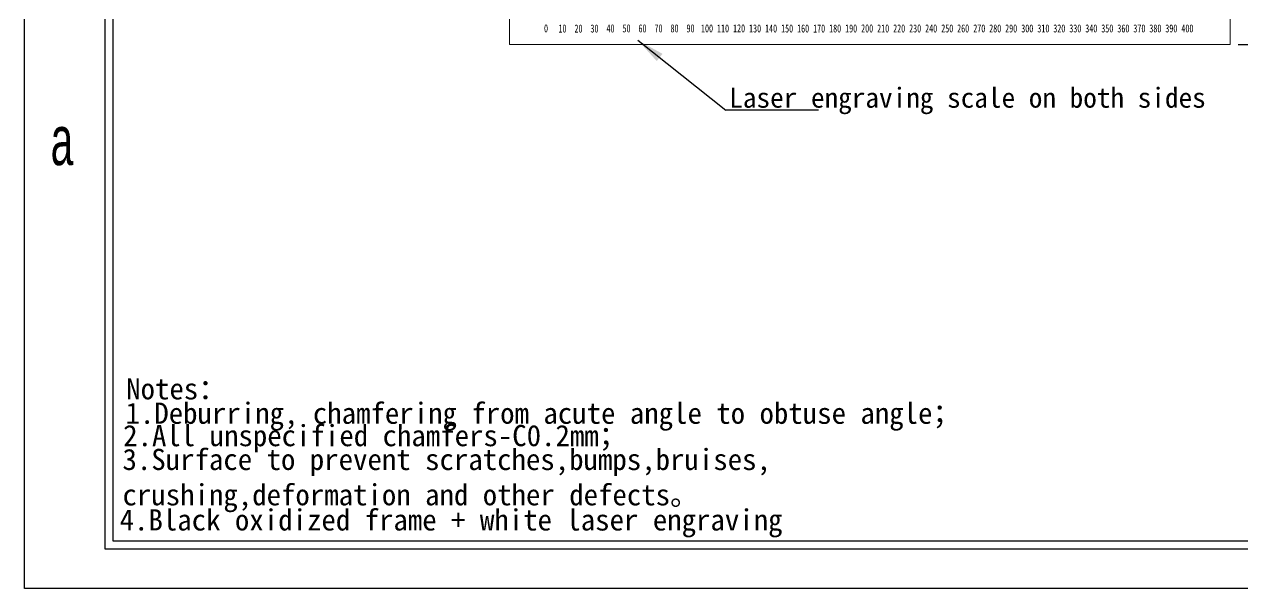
# Model space of a CAD drawing. Header units: millimetres. Extents: x 8 to 1476, y 6 to 1043.
# Drawn here: x 8 to 769, y 6 to 359 of the extents above; entities that cross this region are included whole.
import ezdxf

# ---------------------------------------------------------------- set-up
doc = ezdxf.new("R2010")
doc.units = ezdxf.units.MM
doc.header["$LTSCALE"] = 5
doc.layers.add('SLD-0', color=179, linetype='Continuous')
doc.styles.add('C', font='simfang.ttf')
doc.styles.add('O', font='simfang.ttf')
doc.styles.add('SLDTEXTSTYLE0', font='', dxfattribs={"width": 0.67})
doc.styles.add('SLDTEXTSTYLE15', font='')
doc.styles.add('SLDTEXTSTYLE8', font='Gothic.ttf', dxfattribs={"width": 0.61171})
doc.styles.get("Standard").update_dxf_attribs({"font": ''})
doc.styles.get('SLDTEXTSTYLE0').set_extended_font_data('宋体')
doc.styles.get('SLDTEXTSTYLE15').set_extended_font_data('宋体')
doc.styles.get('Standard').set_extended_font_data('宋体')
doc.dimstyles.new('SLDDIMSTYLE0', dxfattribs={"dimtxt": 17.5, "dimasz": 17.5, "dimexe": 0, "dimexo": 0.0625, "dimgap": 4.375, "dimtad": 2, "dimrnd": 1e-09, "dimzin": 12, "dimdsep": 46, "dimtxsty": 'SLDTEXTSTYLE0', "dimsah": 1, "dimcen": 0.09, "dimadec": 0, "dimazin": 3, "dimtfac": 1, "dimtofl": 0, "dimtmove": 0, "dimatfit": 3, "dimfxl": 1, "dimfrac": 2, "dimtolj": 1, "dimtzin": 12, "dimarcsym": 0})
doc.dimstyles.new('SLDDIMSTYLE1', dxfattribs={"dimtxt": 0.18, "dimasz": 17.5, "dimexe": 0, "dimexo": 0.0625, "dimgap": 0, "dimtad": 0, "dimtih": 1, "dimtoh": 1, "dimdec": 0, "dimrnd": 1e-09, "dimzin": 0, "dimdsep": 46, "dimtxsty": 'Standard', "dimsah": 1, "dimcen": 0.09, "dimadec": 0, "dimazin": 0, "dimtfac": 17.5, "dimtdec": 0, "dimtofl": 0, "dimtmove": 0, "dimatfit": 3, "dimfxl": 1, "dimfrac": 2, "dimtolj": 1, "dimtzin": 0, "dimarcsym": 0})

# ---------------------------------------------------------------- blocks, each defined once
blk = doc.blocks.new('SW_NOTE_0')
at = {"layer": 'SLD-0', "color": 0, "attachment_point": 1, "style": 'C'}
for s, insert, char_height in [('Notes：', (2.13, 40.41), 13.229), ('1.Deburring, chamfering from acute angle to obtuse angle；', (1.7, 25.17), 13.2292), ('2.All unspecified chamfers-C0.2mm；', (0.25, 11.19), 13.2292), ('3.Surface to prevent scratches,bumps,bruises,\\Pcrushing,deformation and other defects。', (-0.18, -3.69), 13.2292), ('4.Black oxidized frame + white laser engraving', (-1.96, -41.44), 13.2292)]:
    blk.add_mtext(s, dxfattribs=dict(at, insert=insert, char_height=char_height))
blk = doc.blocks.new('块2')
at = {"layer": 'SLD-0', "char_height": 25, "attachment_point": 1, "style": 'SLDTEXTSTYLE0'}
for s, insert in [('0', (1.3, 27.6)), ('10', (46.4, 27.1)), ('20', (96.4, 26.9)), ('30', (146.4, 27.1)), ('40', (196.4, 27.4)), ('50', (246.5, 27.6)), ('60', (296.4, 27.5)), ('70', (346.4, 27.5)), ('80', (396.5, 27.6)), ('90', (446.4, 27.6)), ('100', (491.5, 27.6)), ('110', (541.5, 27.4)), ('120', (591.6, 27.7)), ('130', (641.6, 27.3)), ('140', (691.6, 27.2)), ('150', (741.6, 27.2)), ('160', (791.6, 27.2)), ('170', (841.6, 27.1)), ('180', (891.6, 27.3)), ('190', (941.6, 27.3)), ('200', (991.6, 27.5)), ('210', (1041.6, 27.3)), ('220', (1091.6, 27.4)), ('230', (1141.5, 27.4)), ('240', (1191.5, 27.4)), ('250', (1241.7, 27.4)), ('260', (1291.4, 27.4)), ('270', (1341.7, 27.4)), ('280', (1391.5, 27.4)), ('290', (1441.3, 27.4)), ('300', (1491.6, 27.4)), ('310', (1541.8, 27.4)), ('320', (1591.6, 27.4)), ('330', (1641.6, 27.4)), ('340', (1691.5, 27.4)), ('350', (1741.5, 27.4)), ('360', (1791.6, 27.4)), ('370', (1841.6, 27.4)), ('380', (1891.6, 27.4)), ('390', (1941.4, 27.4)), ('400', (1991.5, 27.4))]:
    blk.add_mtext(s, dxfattribs=dict(at, insert=insert))
blk = doc.blocks.new('_D_1')
at = {"layer": 'SLD-0', "color": 5}
for p, q in [((765.96, 796.27), (845.96, 796.27)), ((840.96, 796.27), (840.96, 346.27)), ((765.96, 346.27), (845.96, 346.27))]:
    blk.add_line(p, q, dxfattribs=at)
for points in [[(840.96, 796.27), (838.26, 778.77), (843.65, 778.77)], [(840.96, 346.27), (843.65, 363.77), (838.26, 363.77)]]:
    blk.add_solid(points, dxfattribs=at)
at = {"layer": 'SLD-0', "color": 5, "insert": (820.59, 557.91), "char_height": 17.5, "attachment_point": 1, "rotation": 90, "style": 'SLDTEXTSTYLE15'}
blk.add_mtext('450', dxfattribs=at)
blk = doc.blocks.new('SW_NOTE_4')
at = {"layer": 'SLD-0', "color": 0}
blk.add_line((57.73, 0), (0, 0), dxfattribs=at)
at = {"layer": 'SLD-0', "color": 0, "insert": (2.05, 14.01), "char_height": 12.5, "attachment_point": 1, "style": 'O'}
blk.add_mtext('{\\C5;Laser engraving scale on both sides}', dxfattribs=at)

msp = doc.modelspace()

# ---------------------------------------------------------------- linework, layer by layer
at = {"color": 7, "linetype": 'Continuous', "lineweight": 15}
for p, q in [((310.956, 796.269), (310.956, 346.269)), ((760.956, 346.269), (760.956, 796.269)), ((310.956, 346.269), (760.956, 346.269))]:
    msp.add_line(p, q, dxfattribs=at)
at = {"layer": 'SLD-0'}
for p, q in [((7.953, 6.469), (7.953, 1043.369)), ((63.374, 36.095), (63.374, 989.055)), ((1445.907, 36.095), (63.374, 36.095)), ((1475.533, 6.469), (7.953, 6.469))]:
    msp.add_line(p, q, dxfattribs=at)
at = {"layer": 'SLD-0', "color": 6, "linetype": 'Continuous'}
for p, q in [((58.436, 31.157), (58.436, 993.993)), ((1450.845, 31.157), (58.436, 31.157))]:
    msp.add_line(p, q, dxfattribs=at)

# ---------------------------------------------------------------- block references
at = {"color": 7, "linetype": 'Continuous', "xscale": 0.2, "yscale": 0.2, "zscale": 0.2}
msp.add_blockref('块2', (332.226, 353.259), dxfattribs=at)
at = {"layer": 'SLD-0', "color": 5}
for name, p in [('SW_NOTE_4', (446.118, 305.216)), ('SW_NOTE_0', (69.42, 97.437))]:
    msp.add_blockref(name, p, dxfattribs=at)

# ---------------------------------------------------------------- texts
at = {"layer": 'SLD-0', "insert": (24.399, 301.755), "char_height": 30.86, "attachment_point": 1, "style": 'SLDTEXTSTYLE8'}
msp.add_mtext('a', dxfattribs=at)

# ---------------------------------------------------------------- dimensions: what is measured, and where the dimension line sits
at = {"layer": 'SLD-0', "color": 5}
dim = msp.add_linear_dim(base=(840.956, 346.269), p1=(760.956, 796.269), p2=(760.956, 346.269), angle=90, dimstyle='SLDDIMSTYLE0', dxfattribs=at)
dim.commit()
dim.dimension.update_dxf_attribs({"geometry": '_D_1', "text_midpoint": (840.956, 568.119), "dimtype": 160})

# ---------------------------------------------------------------- leaders
msp.add_leader([(390.993, 348.97), (446.118, 305.216)], dimstyle='SLDDIMSTYLE1', dxfattribs=at)

doc.saveas('drawing.dxf')
